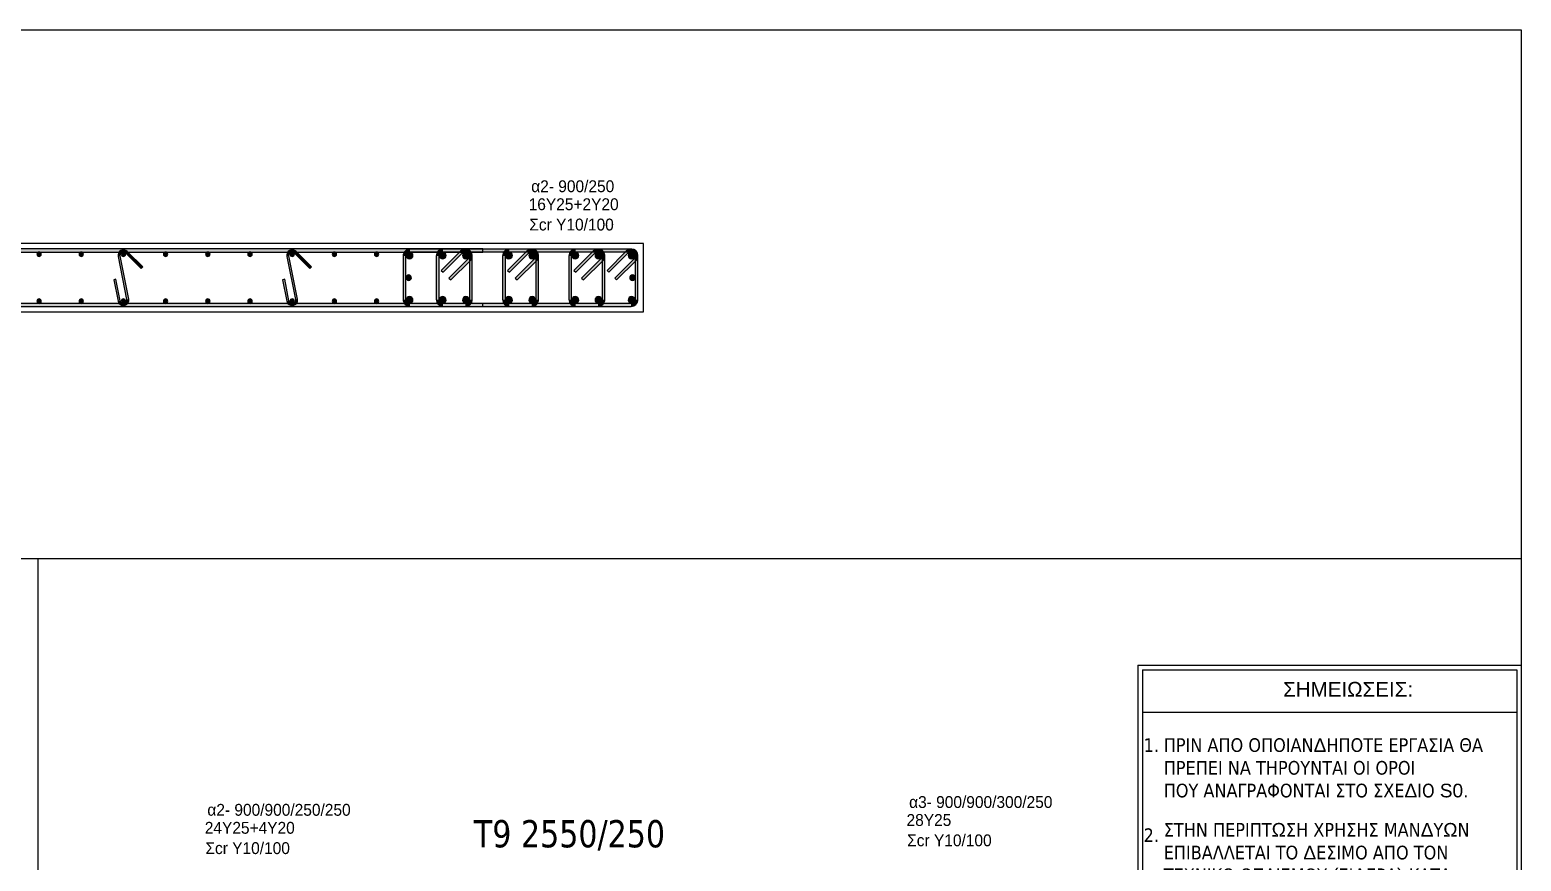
# Model space of a CAD drawing. Header units: millimetres. Extents: x -2171 to 1563, y -1758 to -1505.
# Drawn here: x -1605.76 to -1578.45, y -1605.52 to -1590.28 of the extents above; entities that cross this region are included whole.
import ezdxf

# ---------------------------------------------------------------- set-up
doc = ezdxf.new("R2010")
doc.units = ezdxf.units.MM
for name, color, linetype in [('-S-A3 PAGE', 3, 'Continuous'), ('-S_TEXT', 3, 'Continuous'), ('Col_Det', 7, 'Continuous'), ('Col_Det_Fill', 7, 'Continuous'), ('Geo_Col_Pro_1', 7, 'Continuous'), ('pinakaki', 153, 'Continuous')]:
    doc.layers.add(name, color=color, linetype=linetype)
doc.styles.add('S1Arl22_b_934_161', font='arial.ttf', dxfattribs={"width": 0.933629, "height": 0.002175})
doc.styles.get("Standard").update_dxf_attribs({"font": 'tahoma.ttf'})

# ---------------------------------------------------------------- blocks, each defined once
blk = doc.blocks.new('PINAKAKI')
at = {"layer": '-S-A3 PAGE', "ltscale": 5}
blk.add_line((121995.588, -208359.262), (121988.733, -208359.262), dxfattribs=at)
at = {"color": 0}
for p, q in [((121988.65, -208358.392), (121988.65, -208373.351)), ((121988.65, -208358.392), (121995.67, -208358.392)), ((121988.733, -208358.475), (121988.733, -208370.548)), ((121988.733, -208358.475), (121995.588, -208358.475)), ((121995.588, -208358.475), (121995.588, -208370.548)), ((121995.67, -208358.392), (121995.669, -208370.631))]:
    blk.add_line(p, q, dxfattribs=at)
at = {"layer": '-S_TEXT', "color": 3}
for s, p in [('1.', (121988.755, -208359.983)), ('2.', (121988.755, -208361.633))]:
    blk.add_text(s, height=0.25, dxfattribs=at).set_placement(p)
at = {"layer": '-S_TEXT', "color": 3, "char_height": 0.25, "attachment_point": 1}
for s, insert in [('ΠΡΙΝ ΑΠΟ ΟΠΟΙΑΝ{\\fArial|b0|i0|c186|p34;Δ}ΗΠΟΤΕ ΕΡΓΑΣΙΑ ΘΑ ΠΡΕΠΕΙ ΝΑ ΤΗΡΟΥΝΤΑΙ ΟΙ ΟΡΟΙ\\PΠΟΥ ΑΝΑΓΡΑΦΟΝΤΑΙ ΣΤΟ ΣΧΕ{\\fArial|b0|i0|c186|p34;Δ}ΙΟ {\\fArial|b0|i0|c186|p34;S0.}', (121989.123, -208359.731)), ('ΣΤΗΝ ΠΕΡΙΠΤ{\\fArial|b0|i0|c186|p34;Ω}ΣΗ ΧΡΗΣΗΣ ΜΑΝ{\\fArial|b0|i0|c186|p34;Δ}Υ{\\fArial|b0|i0|c186|p34;Ω}Ν ΕΠΙΒΑΛΛΕΤΑΙ ΤΟ {\\fArial|b0|i0|c186|p34;Δ}ΕΣΙΜΟ ΑΠΟ ΤΟΝ ΤΕΧΝΙΚΟ ΟΠΛΙΣΜΟΥ {\\fArial|b0|i0|c186|p34;(}ΣΙ{\\fArial|b0|i0|c186|p34;Δ}ΕΡΑ{\\fArial|b0|i0|c186|p34;) }ΚΑΤΑ ΜΗΚΟΣ ΤΟΥ {\\fArial|b0|i0|c186|p34;Δ}ΟΜΙΚΟΥ ΣΤΟΙΧΕΙΟΥ ΜΕ ΤΟΝ {\\fArial|b0|i0|c186|p34;Δ}ΙΑΜΗΚΗ ΟΠΛΙΣΜΟ{\\fArial|b0|i0|c186|p34;- }ΒΛΕΠ{\\fArial|b0|i0|c186|p34;Ω }ΣΧΕ{\\fArial|b0|i0|c186|p34;Δ}ΙΑ ΛΕΠΤΟΜΕΡΕΙΩΝ', (121989.123, -208361.284))]:
    blk.add_mtext_dynamic_manual_height_columns(s, width=6.38621, gutter_width=1, heights=[0], dxfattribs=dict(at, insert=insert))
at = {"layer": 'pinakaki', "ltscale": 0.005, "insert": (121991.31, -208358.698), "char_height": 0.26955, "width": 6.67467, "attachment_point": 1}
blk.add_mtext('{\\fArial|b0|i0|c161|p34;ΣΗΜΕΙΩΣΕΙΣ:}', dxfattribs=at)

msp = doc.modelspace()

# ---------------------------------------------------------------- hatches: boundary and pattern name
at = {"layer": 'Col_Det_Fill'}
for color, points in [(252, [(-1597.4602, -1594.3519), (-1597.4602, -1594.2919), (-1617.5856, -1594.2919), (-1617.5856, -1594.3519)]), (133, [(-1605.631, -1594.3919, 0.4142136), (-1605.591, -1594.4319, 0.4142136), (-1605.551, -1594.3919, 0.4142136), (-1605.591, -1594.3519, 0.4142136)]), (133, [(-1604.8582, -1594.3919, 0.4142136), (-1604.8182, -1594.4319, 0.4142136), (-1604.7782, -1594.3919, 0.4142136), (-1604.8182, -1594.3519, 0.4142136)]), (252, [(-1604.1436, -1594.4314), (-1604.1043, -1594.4236, -0.741663), (-1604.0031, -1594.3694), (-1603.9748, -1594.3412, 0.741663)]), (252, [(-1603.9866, -1595.2202), (-1603.9474, -1595.2124), (-1604.1043, -1594.4236), (-1604.1436, -1594.4314)]), (133, [(-1604.0855, -1594.3919, 0.4142136), (-1604.0455, -1594.4319, 0.4142136), (-1604.0055, -1594.3919, 0.4142136), (-1604.0455, -1594.3519, 0.4142136)]), (252, [(-1603.9748, -1594.3412), (-1604.0031, -1594.3694), (-1603.7202, -1594.6523), (-1603.6919, -1594.624)]), (133, [(-1603.3127, -1594.3919, 0.4142136), (-1603.2727, -1594.4319, 0.4142136), (-1603.2327, -1594.3919, 0.4142136), (-1603.2727, -1594.3519, 0.4142136)]), (133, [(-1602.54, -1594.3919, 0.4142136), (-1602.5, -1594.4319, 0.4142136), (-1602.46, -1594.3919, 0.4142136), (-1602.5, -1594.3519, 0.4142136)]), (133, [(-1601.7672, -1594.3919, 0.4142136), (-1601.7272, -1594.4319, 0.4142136), (-1601.6872, -1594.3919, 0.4142136), (-1601.7272, -1594.3519, 0.4142136)]), (252, [(-1601.0526, -1594.4314), (-1601.0133, -1594.4236, -0.741663), (-1600.912, -1594.3694), (-1600.8838, -1594.3412, 0.741663)]), (252, [(-1600.8956, -1595.2202), (-1600.8564, -1595.2124), (-1601.0133, -1594.4236), (-1601.0526, -1594.4314)]), (133, [(-1600.9945, -1594.3919, 0.4142136), (-1600.9545, -1594.4319, 0.4142136), (-1600.9145, -1594.3919, 0.4142136), (-1600.9545, -1594.3519, 0.4142136)]), (252, [(-1600.8838, -1594.3412), (-1600.912, -1594.3694), (-1600.6292, -1594.6523), (-1600.6009, -1594.624)]), (133, [(-1600.2217, -1594.3919, 0.4142136), (-1600.1817, -1594.4319, 0.4142136), (-1600.1417, -1594.3919, 0.4142136), (-1600.1817, -1594.3519, 0.4142136)]), (133, [(-1599.449, -1594.3919, 0.4142136), (-1599.409, -1594.4319, 0.4142136), (-1599.369, -1594.3919, 0.4142136), (-1599.409, -1594.3519, 0.4142136)]), (252, [(-1598.7971, -1594.3469), (-1598.7971, -1594.2969, 0.4142136), (-1598.9221, -1594.4219), (-1598.8721, -1594.4219, -0.4142136)]), (252, [(-1598.8721, -1594.4219), (-1598.9221, -1594.4219), (-1598.9221, -1595.2219), (-1598.8721, -1595.2219)]), (12, [(-1598.7434, -1594.413, 0.4142136), (-1598.8059, -1594.3505, 0.4142136), (-1598.8684, -1594.413, 0.4142136), (-1598.8059, -1594.4755, 0.4142136)]), (252, [(-1594.7471, -1594.3469), (-1594.7471, -1594.2969), (-1598.7971, -1594.2969), (-1598.7971, -1594.3469)]), (252, [(-1598.19, -1594.3469), (-1598.19, -1594.2969, 0.4142136), (-1598.315, -1594.4219), (-1598.265, -1594.4219, -0.4142136)]), (252, [(-1598.265, -1594.4219), (-1598.315, -1594.4219), (-1598.315, -1595.2219), (-1598.265, -1595.2219)]), (56, [(-1598.1363, -1594.413, 0.4142136), (-1598.1988, -1594.3505, 0.4142136), (-1598.2613, -1594.413, 0.4142136), (-1598.1988, -1594.4755, 0.4142136)]), (252, [(-1597.8358, -1594.3688), (-1597.8712, -1594.3335), (-1598.2248, -1594.687), (-1598.1894, -1594.7224)]), (252, [(-1597.7828, -1594.3469), (-1597.7828, -1594.2969), (-1598.19, -1594.2969), (-1598.19, -1594.3469)]), (252, [(-1598.0833, -1594.8285), (-1598.048, -1594.8638), (-1597.6944, -1594.5103), (-1597.7298, -1594.4749)]), (252, [(-1597.7078, -1594.4219), (-1597.6578, -1594.4219, 0.6681786), (-1597.8712, -1594.3335), (-1597.8358, -1594.3688, -0.6681786)]), (56, [(-1597.7115, -1594.413, 0.4142136), (-1597.774, -1594.3505, 0.4142136), (-1597.8365, -1594.413, 0.4142136), (-1597.774, -1594.4755, 0.4142136)]), (252, [(-1597.7298, -1594.4749), (-1597.6944, -1594.5103, 0.6681786), (-1597.7828, -1594.2969), (-1597.7828, -1594.3469, -0.6681786)]), (252, [(-1597.7078, -1595.2219), (-1597.6578, -1595.2219), (-1597.6578, -1594.4219), (-1597.7078, -1594.4219)]), (252, [(-1596.9757, -1594.3469), (-1596.9757, -1594.2969, 0.4142136), (-1597.1007, -1594.4219), (-1597.0507, -1594.4219, -0.4142136)]), (252, [(-1597.0507, -1594.4219), (-1597.1007, -1594.4219), (-1597.1007, -1595.2219), (-1597.0507, -1595.2219)]), (56, [(-1596.922, -1594.413, 0.4142136), (-1596.9845, -1594.3505, 0.4142136), (-1597.047, -1594.413, 0.4142136), (-1596.9845, -1594.4755, 0.4142136)]), (252, [(-1596.6216, -1594.3688), (-1596.6569, -1594.3335), (-1597.0105, -1594.687), (-1596.9751, -1594.7224)]), (252, [(-1596.5685, -1594.3469), (-1596.5685, -1594.2969), (-1596.9757, -1594.2969), (-1596.9757, -1594.3469)]), (252, [(-1596.869, -1594.8285), (-1596.8337, -1594.8638), (-1596.4801, -1594.5103), (-1596.5155, -1594.4749)]), (252, [(-1596.4935, -1594.4219), (-1596.4435, -1594.4219, 0.6681786), (-1596.6569, -1594.3335), (-1596.6216, -1594.3688, -0.6681786)]), (56, [(-1596.4972, -1594.413, 0.4142136), (-1596.5597, -1594.3505, 0.4142136), (-1596.6222, -1594.413, 0.4142136), (-1596.5597, -1594.4755, 0.4142136)]), (252, [(-1596.5155, -1594.4749), (-1596.4801, -1594.5103, 0.6681786), (-1596.5685, -1594.2969), (-1596.5685, -1594.3469, -0.6681786)]), (252, [(-1596.4935, -1595.2219), (-1596.4435, -1595.2219), (-1596.4435, -1594.4219), (-1596.4935, -1594.4219)]), (252, [(-1595.7614, -1594.3469), (-1595.7614, -1594.2969, 0.4142136), (-1595.8864, -1594.4219), (-1595.8364, -1594.4219, -0.4142136)]), (252, [(-1595.8364, -1594.4219), (-1595.8864, -1594.4219), (-1595.8864, -1595.2219), (-1595.8364, -1595.2219)]), (56, [(-1595.7077, -1594.413, 0.4142136), (-1595.7702, -1594.3505, 0.4142136), (-1595.8327, -1594.413, 0.4142136), (-1595.7702, -1594.4755, 0.4142136)]), (252, [(-1595.4073, -1594.3688), (-1595.4426, -1594.3335), (-1595.7962, -1594.687), (-1595.7608, -1594.7224)]), (252, [(-1595.3542, -1594.3469), (-1595.3542, -1594.2969), (-1595.7614, -1594.2969), (-1595.7614, -1594.3469)]), (252, [(-1595.6548, -1594.8285), (-1595.6194, -1594.8638), (-1595.2659, -1594.5103), (-1595.3012, -1594.4749)]), (252, [(-1595.2792, -1594.4219), (-1595.2292, -1594.4219, 0.6681786), (-1595.4426, -1594.3335), (-1595.4073, -1594.3688, -0.6681786)]), (56, [(-1595.2829, -1594.413, 0.4142136), (-1595.3454, -1594.3505, 0.4142136), (-1595.4079, -1594.413, 0.4142136), (-1595.3454, -1594.4755, 0.4142136)]), (252, [(-1595.3012, -1594.4749), (-1595.2659, -1594.5103, 0.6681786), (-1595.3542, -1594.2969), (-1595.3542, -1594.3469, -0.6681786)]), (252, [(-1595.2792, -1595.2219), (-1595.2292, -1595.2219), (-1595.2292, -1594.4219), (-1595.2792, -1594.4219)]), (252, [(-1594.8001, -1594.3688), (-1594.8355, -1594.3335), (-1595.189, -1594.687), (-1595.1537, -1594.7224)]), (252, [(-1595.0476, -1594.8285), (-1595.0123, -1594.8638), (-1594.6587, -1594.5103), (-1594.6941, -1594.4749)]), (252, [(-1594.6721, -1594.4219), (-1594.6221, -1594.4219, 0.6681786), (-1594.8355, -1594.3335), (-1594.8001, -1594.3688, -0.6681786)]), (12, [(-1594.6758, -1594.413, 0.4142136), (-1594.7383, -1594.3505, 0.4142136), (-1594.8008, -1594.413, 0.4142136), (-1594.7383, -1594.4755, 0.4142136)]), (252, [(-1594.6941, -1594.4749), (-1594.6587, -1594.5103, 0.6681786), (-1594.7471, -1594.2969), (-1594.7471, -1594.3469, -0.6681786)]), (252, [(-1594.6721, -1595.2219), (-1594.6221, -1595.2219), (-1594.6221, -1594.4219), (-1594.6721, -1594.4219)]), (133, [(-1598.7721, -1594.8219, 0.4142136), (-1598.8221, -1594.7719, 0.4142136), (-1598.8721, -1594.8219, 0.4142136), (-1598.8221, -1594.8719, 0.4142136)]), (133, [(-1594.6721, -1594.8219, 0.4142136), (-1594.7221, -1594.7719, 0.4142136), (-1594.7721, -1594.8219, 0.4142136), (-1594.7221, -1594.8719, 0.4142136)]), (252, [(-1604.1824, -1594.8513), (-1604.2216, -1594.8591), (-1604.1436, -1595.2514), (-1604.1043, -1595.2436)]), (252, [(-1601.0914, -1594.8513), (-1601.1306, -1594.8591), (-1601.0526, -1595.2514), (-1601.0133, -1595.2436)]), (252, [(-1617.5856, -1595.2919), (-1617.5856, -1595.3519), (-1597.4602, -1595.3519), (-1597.4602, -1595.2919)]), (133, [(-1605.631, -1595.2519, 0.4142136), (-1605.591, -1595.2919, 0.4142136), (-1605.551, -1595.2519, 0.4142136), (-1605.591, -1595.2119, 0.4142136)]), (133, [(-1604.8582, -1595.2519, 0.4142136), (-1604.8182, -1595.2919, 0.4142136), (-1604.7782, -1595.2519, 0.4142136), (-1604.8182, -1595.2119, 0.4142136)]), (252, [(-1604.1043, -1595.2436), (-1604.1436, -1595.2514, 1), (-1603.9474, -1595.2124), (-1603.9866, -1595.2202, -1)]), (133, [(-1604.0855, -1595.2519, 0.4142136), (-1604.0455, -1595.2919, 0.4142136), (-1604.0055, -1595.2519, 0.4142136), (-1604.0455, -1595.2119, 0.4142136)]), (133, [(-1603.3127, -1595.2519, 0.4142136), (-1603.2727, -1595.2919, 0.4142136), (-1603.2327, -1595.2519, 0.4142136), (-1603.2727, -1595.2119, 0.4142136)]), (133, [(-1602.54, -1595.2519, 0.4142136), (-1602.5, -1595.2919, 0.4142136), (-1602.46, -1595.2519, 0.4142136), (-1602.5, -1595.2119, 0.4142136)]), (133, [(-1601.7672, -1595.2519, 0.4142136), (-1601.7272, -1595.2919, 0.4142136), (-1601.6872, -1595.2519, 0.4142136), (-1601.7272, -1595.2119, 0.4142136)]), (252, [(-1601.0133, -1595.2436), (-1601.0526, -1595.2514, 1), (-1600.8564, -1595.2124), (-1600.8956, -1595.2202, -1)]), (133, [(-1600.9945, -1595.2519, 0.4142136), (-1600.9545, -1595.2919, 0.4142136), (-1600.9145, -1595.2519, 0.4142136), (-1600.9545, -1595.2119, 0.4142136)]), (133, [(-1600.2217, -1595.2519, 0.4142136), (-1600.1817, -1595.2919, 0.4142136), (-1600.1417, -1595.2519, 0.4142136), (-1600.1817, -1595.2119, 0.4142136)]), (133, [(-1599.449, -1595.2519, 0.4142136), (-1599.409, -1595.2919, 0.4142136), (-1599.369, -1595.2519, 0.4142136), (-1599.409, -1595.2119, 0.4142136)]), (252, [(-1598.8721, -1595.2219), (-1598.9221, -1595.2219, 0.4142136), (-1598.7971, -1595.3469), (-1598.7971, -1595.2969, -0.4142136)]), (12, [(-1598.7434, -1595.2307, 0.4142136), (-1598.8059, -1595.1682, 0.4142136), (-1598.8684, -1595.2307, 0.4142136), (-1598.8059, -1595.2932, 0.4142136)]), (252, [(-1598.7971, -1595.2969), (-1598.7971, -1595.3469), (-1594.7471, -1595.3469), (-1594.7471, -1595.2969)]), (252, [(-1598.265, -1595.2219), (-1598.315, -1595.2219, 0.4142136), (-1598.19, -1595.3469), (-1598.19, -1595.2969, -0.4142136)]), (56, [(-1598.1363, -1595.2307, 0.4142136), (-1598.1988, -1595.1682, 0.4142136), (-1598.2613, -1595.2307, 0.4142136), (-1598.1988, -1595.2932, 0.4142136)]), (252, [(-1598.19, -1595.2969), (-1598.19, -1595.3469), (-1597.7828, -1595.3469), (-1597.7828, -1595.2969)]), (56, [(-1597.7115, -1595.2307, 0.4142136), (-1597.774, -1595.1682, 0.4142136), (-1597.8365, -1595.2307, 0.4142136), (-1597.774, -1595.2932, 0.4142136)]), (252, [(-1597.7828, -1595.2969), (-1597.7828, -1595.3469, 0.4142136), (-1597.6578, -1595.2219), (-1597.7078, -1595.2219, -0.4142136)]), (252, [(-1597.0507, -1595.2219), (-1597.1007, -1595.2219, 0.4142136), (-1596.9757, -1595.3469), (-1596.9757, -1595.2969, -0.4142136)]), (56, [(-1596.922, -1595.2307, 0.4142136), (-1596.9845, -1595.1682, 0.4142136), (-1597.047, -1595.2307, 0.4142136), (-1596.9845, -1595.2932, 0.4142136)]), (252, [(-1596.9757, -1595.2969), (-1596.9757, -1595.3469), (-1596.5685, -1595.3469), (-1596.5685, -1595.2969)]), (56, [(-1596.4972, -1595.2307, 0.4142136), (-1596.5597, -1595.1682, 0.4142136), (-1596.6222, -1595.2307, 0.4142136), (-1596.5597, -1595.2932, 0.4142136)]), (252, [(-1596.5685, -1595.2969), (-1596.5685, -1595.3469, 0.4142136), (-1596.4435, -1595.2219), (-1596.4935, -1595.2219, -0.4142136)]), (252, [(-1595.8364, -1595.2219), (-1595.8864, -1595.2219, 0.4142136), (-1595.7614, -1595.3469), (-1595.7614, -1595.2969, -0.4142136)]), (56, [(-1595.7077, -1595.2307, 0.4142136), (-1595.7702, -1595.1682, 0.4142136), (-1595.8327, -1595.2307, 0.4142136), (-1595.7702, -1595.2932, 0.4142136)]), (252, [(-1595.7614, -1595.2969), (-1595.7614, -1595.3469), (-1595.3542, -1595.3469), (-1595.3542, -1595.2969)]), (56, [(-1595.2829, -1595.2307, 0.4142136), (-1595.3454, -1595.1682, 0.4142136), (-1595.4079, -1595.2307, 0.4142136), (-1595.3454, -1595.2932, 0.4142136)]), (252, [(-1595.3542, -1595.2969), (-1595.3542, -1595.3469, 0.4142136), (-1595.2292, -1595.2219), (-1595.2792, -1595.2219, -0.4142136)]), (12, [(-1594.6758, -1595.2307, 0.4142136), (-1594.7383, -1595.1682, 0.4142136), (-1594.8008, -1595.2307, 0.4142136), (-1594.7383, -1595.2932, 0.4142136)]), (252, [(-1594.7471, -1595.2969), (-1594.7471, -1595.3469, 0.4142136), (-1594.6221, -1595.2219), (-1594.6721, -1595.2219, -0.4142136)])]:
    msp.add_hatch(color=color, dxfattribs=at).paths.add_polyline_path(points)

# ---------------------------------------------------------------- linework, layer by layer
at = {"layer": '-S_TEXT', "ltscale": 5}
msp.add_lwpolyline([(-1636.594, -1590.2786), (-1578.4465, -1590.2786), (-1578.4465, -1630.3233), (-1636.594, -1630.3233)], close=True, dxfattribs=at)
at = {"layer": 'Col_Det', "color": 7}
for points in [[(-1594.5221, -1594.1969), (-1620.5236, -1594.1969)], [(-1594.5221, -1595.4469), (-1594.5221, -1594.1969)], [(-1597.4602, -1594.2919), (-1617.5856, -1594.2919)], [(-1617.5856, -1594.3519), (-1597.4602, -1594.3519)], [(-1604.1436, -1594.4314), (-1603.9866, -1595.2202)], [(-1603.9474, -1595.2124), (-1604.1043, -1594.4236)], [(-1604.0031, -1594.3694), (-1603.7202, -1594.6523)], [(-1603.6919, -1594.624), (-1603.9748, -1594.3412)], [(-1601.0526, -1594.4314), (-1600.8956, -1595.2202)], [(-1600.8564, -1595.2124), (-1601.0133, -1594.4236)], [(-1600.912, -1594.3694), (-1600.6292, -1594.6523)], [(-1600.6009, -1594.624), (-1600.8838, -1594.3412)], [(-1598.9221, -1594.4219), (-1598.9221, -1595.2219)], [(-1598.8721, -1595.2219), (-1598.8721, -1594.4219)], [(-1594.7471, -1594.2969), (-1598.7971, -1594.2969)], [(-1598.7971, -1594.3469), (-1594.7471, -1594.3469)], [(-1598.315, -1594.4219), (-1598.315, -1595.2219)], [(-1598.265, -1595.2219), (-1598.265, -1594.4219)], [(-1597.8712, -1594.3335), (-1598.2248, -1594.687)], [(-1597.7828, -1594.2969), (-1598.19, -1594.2969)], [(-1598.19, -1594.3469), (-1597.7828, -1594.3469)], [(-1598.1894, -1594.7224), (-1597.8358, -1594.3688)], [(-1597.7298, -1594.4749), (-1598.0833, -1594.8285)], [(-1598.048, -1594.8638), (-1597.6944, -1594.5103)], [(-1597.7078, -1594.4219), (-1597.7078, -1595.2219)], [(-1597.6578, -1595.2219), (-1597.6578, -1594.4219)], [(-1597.4602, -1594.3519), (-1597.4602, -1594.2919)], [(-1597.1007, -1594.4219), (-1597.1007, -1595.2219)], [(-1597.0507, -1595.2219), (-1597.0507, -1594.4219)], [(-1596.6569, -1594.3335), (-1597.0105, -1594.687)], [(-1596.5685, -1594.2969), (-1596.9757, -1594.2969)], [(-1596.9757, -1594.3469), (-1596.5685, -1594.3469)], [(-1596.9751, -1594.7224), (-1596.6216, -1594.3688)], [(-1596.5155, -1594.4749), (-1596.869, -1594.8285)], [(-1596.8337, -1594.8638), (-1596.4801, -1594.5103)], [(-1596.4935, -1594.4219), (-1596.4935, -1595.2219)], [(-1596.4435, -1595.2219), (-1596.4435, -1594.4219)], [(-1595.8864, -1594.4219), (-1595.8864, -1595.2219)], [(-1595.8364, -1595.2219), (-1595.8364, -1594.4219)], [(-1595.4426, -1594.3335), (-1595.7962, -1594.687)], [(-1595.3542, -1594.2969), (-1595.7614, -1594.2969)], [(-1595.7614, -1594.3469), (-1595.3542, -1594.3469)], [(-1595.7608, -1594.7224), (-1595.4073, -1594.3688)], [(-1595.3012, -1594.4749), (-1595.6548, -1594.8285)], [(-1595.6194, -1594.8638), (-1595.2659, -1594.5103)], [(-1595.2792, -1594.4219), (-1595.2792, -1595.2219)], [(-1595.2292, -1595.2219), (-1595.2292, -1594.4219)], [(-1594.8355, -1594.3335), (-1595.189, -1594.687)], [(-1595.1537, -1594.7224), (-1594.8001, -1594.3688)], [(-1594.6941, -1594.4749), (-1595.0476, -1594.8285)], [(-1595.0123, -1594.8638), (-1594.6587, -1594.5103)], [(-1594.6721, -1594.4219), (-1594.6721, -1595.2219)], [(-1594.6221, -1595.2219), (-1594.6221, -1594.4219)], [(-1603.7202, -1594.6523), (-1603.6919, -1594.624)], [(-1600.6292, -1594.6523), (-1600.6009, -1594.624)], [(-1598.2248, -1594.687), (-1598.1894, -1594.7224)], [(-1597.0105, -1594.687), (-1596.9751, -1594.7224)], [(-1595.7962, -1594.687), (-1595.7608, -1594.7224)], [(-1595.189, -1594.687), (-1595.1537, -1594.7224)], [(-1604.1824, -1594.8513), (-1604.2216, -1594.8591)], [(-1604.2216, -1594.8591), (-1604.1436, -1595.2514)], [(-1604.1043, -1595.2436), (-1604.1824, -1594.8513)], [(-1601.0914, -1594.8513), (-1601.1306, -1594.8591)], [(-1601.1306, -1594.8591), (-1601.0526, -1595.2514)], [(-1601.0133, -1595.2436), (-1601.0914, -1594.8513)], [(-1598.0833, -1594.8285), (-1598.048, -1594.8638)], [(-1596.869, -1594.8285), (-1596.8337, -1594.8638)], [(-1595.6548, -1594.8285), (-1595.6194, -1594.8638)], [(-1595.0476, -1594.8285), (-1595.0123, -1594.8638)], [(-1597.4602, -1595.2919), (-1617.5856, -1595.2919)], [(-1617.5856, -1595.3519), (-1597.4602, -1595.3519)], [(-1594.7471, -1595.2969), (-1598.7971, -1595.2969)], [(-1598.7971, -1595.3469), (-1594.7471, -1595.3469)], [(-1597.7828, -1595.2969), (-1598.19, -1595.2969)], [(-1598.19, -1595.3469), (-1597.7828, -1595.3469)], [(-1597.4602, -1595.3519), (-1597.4602, -1595.2919)], [(-1596.5685, -1595.2969), (-1596.9757, -1595.2969)], [(-1596.9757, -1595.3469), (-1596.5685, -1595.3469)], [(-1595.3542, -1595.2969), (-1595.7614, -1595.2969)], [(-1595.7614, -1595.3469), (-1595.3542, -1595.3469)], [(-1620.5236, -1595.4469), (-1594.5221, -1595.4469)]]:
    msp.add_lwpolyline(points, dxfattribs=at)
for points in [[(-1605.591, -1594.3519, 0.4142136), (-1605.631, -1594.3919, 0.4142136)], [(-1605.631, -1594.3919, 0.4142136), (-1605.591, -1594.4319, 0.4142136)], [(-1605.551, -1594.3919, 0.4142136), (-1605.591, -1594.3519, 0.4142136)], [(-1605.591, -1594.4319, 0.4142136), (-1605.551, -1594.3919, 0.4142136)], [(-1604.8182, -1594.3519, 0.4142136), (-1604.8582, -1594.3919, 0.4142136)], [(-1604.8582, -1594.3919, 0.4142136), (-1604.8182, -1594.4319, 0.4142136)], [(-1604.7782, -1594.3919, 0.4142136), (-1604.8182, -1594.3519, 0.4142136)], [(-1604.8182, -1594.4319, 0.4142136), (-1604.7782, -1594.3919, 0.4142136)], [(-1603.9748, -1594.3412, 0.741663), (-1604.1436, -1594.4314, 0.741663)], [(-1604.1043, -1594.4236, -0.741663), (-1604.0031, -1594.3694)], [(-1604.0455, -1594.3519, 0.4142136), (-1604.0855, -1594.3919, 0.4142136)], [(-1604.0855, -1594.3919, 0.4142136), (-1604.0455, -1594.4319, 0.4142136)], [(-1604.0055, -1594.3919, 0.4142136), (-1604.0455, -1594.3519, 0.4142136)], [(-1604.0455, -1594.4319, 0.4142136), (-1604.0055, -1594.3919, 0.4142136)], [(-1603.2727, -1594.3519, 0.4142136), (-1603.3127, -1594.3919, 0.4142136)], [(-1603.3127, -1594.3919, 0.4142136), (-1603.2727, -1594.4319, 0.4142136)], [(-1603.2327, -1594.3919, 0.4142136), (-1603.2727, -1594.3519, 0.4142136)], [(-1603.2727, -1594.4319, 0.4142136), (-1603.2327, -1594.3919, 0.4142136)], [(-1602.5, -1594.3519, 0.4142136), (-1602.54, -1594.3919, 0.4142136)], [(-1602.54, -1594.3919, 0.4142136), (-1602.5, -1594.4319, 0.4142136)], [(-1602.46, -1594.3919, 0.4142136), (-1602.5, -1594.3519, 0.4142136)], [(-1602.5, -1594.4319, 0.4142136), (-1602.46, -1594.3919, 0.4142136)], [(-1601.7272, -1594.3519, 0.4142136), (-1601.7672, -1594.3919, 0.4142136)], [(-1601.7672, -1594.3919, 0.4142136), (-1601.7272, -1594.4319, 0.4142136)], [(-1601.6872, -1594.3919, 0.4142136), (-1601.7272, -1594.3519, 0.4142136)], [(-1601.7272, -1594.4319, 0.4142136), (-1601.6872, -1594.3919, 0.4142136)], [(-1600.8838, -1594.3412, 0.741663), (-1601.0526, -1594.4314, 0.741663)], [(-1601.0133, -1594.4236, -0.741663), (-1600.912, -1594.3694)], [(-1600.9545, -1594.3519, 0.4142136), (-1600.9945, -1594.3919, 0.4142136)], [(-1600.9945, -1594.3919, 0.4142136), (-1600.9545, -1594.4319, 0.4142136)], [(-1600.9145, -1594.3919, 0.4142136), (-1600.9545, -1594.3519, 0.4142136)], [(-1600.9545, -1594.4319, 0.4142136), (-1600.9145, -1594.3919, 0.4142136)], [(-1600.1817, -1594.3519, 0.4142136), (-1600.2217, -1594.3919, 0.4142136)], [(-1600.2217, -1594.3919, 0.4142136), (-1600.1817, -1594.4319, 0.4142136)], [(-1600.1417, -1594.3919, 0.4142136), (-1600.1817, -1594.3519, 0.4142136)], [(-1600.1817, -1594.4319, 0.4142136), (-1600.1417, -1594.3919, 0.4142136)], [(-1599.409, -1594.3519, 0.4142136), (-1599.449, -1594.3919, 0.4142136)], [(-1599.449, -1594.3919, 0.4142136), (-1599.409, -1594.4319, 0.4142136)], [(-1599.369, -1594.3919, 0.4142136), (-1599.409, -1594.3519, 0.4142136)], [(-1599.409, -1594.4319, 0.4142136), (-1599.369, -1594.3919, 0.4142136)], [(-1598.7971, -1594.2969, 0.4142136), (-1598.9221, -1594.4219)], [(-1598.8721, -1594.4219, -0.4142136), (-1598.7971, -1594.3469, -0.4142136)], [(-1598.8059, -1594.3505, 0.4142136), (-1598.8684, -1594.413, 0.4142136)], [(-1598.8684, -1594.413, 0.4142136), (-1598.8059, -1594.4755, 0.4142136)], [(-1598.7434, -1594.413, 0.4142136), (-1598.8059, -1594.3505, 0.4142136)], [(-1598.8059, -1594.4755, 0.4142136), (-1598.7434, -1594.413, 0.4142136)], [(-1598.19, -1594.2969, 0.4142136), (-1598.315, -1594.4219)], [(-1598.265, -1594.4219, -0.4142136), (-1598.19, -1594.3469, -0.4142136)], [(-1598.1988, -1594.3505, 0.4142136), (-1598.2613, -1594.413, 0.4142136)], [(-1598.2613, -1594.413, 0.4142136), (-1598.1988, -1594.4755, 0.4142136)], [(-1598.1363, -1594.413, 0.4142136), (-1598.1988, -1594.3505, 0.4142136)], [(-1598.1988, -1594.4755, 0.4142136), (-1598.1363, -1594.413, 0.4142136)], [(-1597.6578, -1594.4219, 0.6681786), (-1597.8712, -1594.3335)], [(-1597.774, -1594.3505, 0.4142136), (-1597.8365, -1594.413, 0.4142136)], [(-1597.8365, -1594.413, 0.4142136), (-1597.774, -1594.4755, 0.4142136)], [(-1597.8358, -1594.3688, -0.6681786), (-1597.7078, -1594.4219, -0.6681786)], [(-1597.6944, -1594.5103, 0.6681786), (-1597.7828, -1594.2969)], [(-1597.7828, -1594.3469, -0.6681786), (-1597.7298, -1594.4749, -0.6681786)], [(-1597.7115, -1594.413, 0.4142136), (-1597.774, -1594.3505, 0.4142136)], [(-1597.774, -1594.4755, 0.4142136), (-1597.7115, -1594.413, 0.4142136)], [(-1596.9757, -1594.2969, 0.4142136), (-1597.1007, -1594.4219)], [(-1597.0507, -1594.4219, -0.4142136), (-1596.9757, -1594.3469, -0.4142136)], [(-1596.9845, -1594.3505, 0.4142136), (-1597.047, -1594.413, 0.4142136)], [(-1597.047, -1594.413, 0.4142136), (-1596.9845, -1594.4755, 0.4142136)], [(-1596.922, -1594.413, 0.4142136), (-1596.9845, -1594.3505, 0.4142136)], [(-1596.9845, -1594.4755, 0.4142136), (-1596.922, -1594.413, 0.4142136)], [(-1596.4435, -1594.4219, 0.6681786), (-1596.6569, -1594.3335)], [(-1596.5597, -1594.3505, 0.4142136), (-1596.6222, -1594.413, 0.4142136)], [(-1596.6222, -1594.413, 0.4142136), (-1596.5597, -1594.4755, 0.4142136)], [(-1596.6216, -1594.3688, -0.6681786), (-1596.4935, -1594.4219, -0.6681786)], [(-1596.4801, -1594.5103, 0.6681786), (-1596.5685, -1594.2969)], [(-1596.5685, -1594.3469, -0.6681786), (-1596.5155, -1594.4749, -0.6681786)], [(-1596.4972, -1594.413, 0.4142136), (-1596.5597, -1594.3505, 0.4142136)], [(-1596.5597, -1594.4755, 0.4142136), (-1596.4972, -1594.413, 0.4142136)], [(-1595.7614, -1594.2969, 0.4142136), (-1595.8864, -1594.4219)], [(-1595.8364, -1594.4219, -0.4142136), (-1595.7614, -1594.3469, -0.4142136)], [(-1595.7702, -1594.3505, 0.4142136), (-1595.8327, -1594.413, 0.4142136)], [(-1595.8327, -1594.413, 0.4142136), (-1595.7702, -1594.4755, 0.4142136)], [(-1595.7077, -1594.413, 0.4142136), (-1595.7702, -1594.3505, 0.4142136)], [(-1595.7702, -1594.4755, 0.4142136), (-1595.7077, -1594.413, 0.4142136)], [(-1595.2292, -1594.4219, 0.6681786), (-1595.4426, -1594.3335)], [(-1595.3454, -1594.3505, 0.4142136), (-1595.4079, -1594.413, 0.4142136)], [(-1595.4079, -1594.413, 0.4142136), (-1595.3454, -1594.4755, 0.4142136)], [(-1595.4073, -1594.3688, -0.6681786), (-1595.2792, -1594.4219, -0.6681786)], [(-1595.2659, -1594.5103, 0.6681786), (-1595.3542, -1594.2969)], [(-1595.3542, -1594.3469, -0.6681786), (-1595.3012, -1594.4749, -0.6681786)], [(-1595.2829, -1594.413, 0.4142136), (-1595.3454, -1594.3505, 0.4142136)], [(-1595.3454, -1594.4755, 0.4142136), (-1595.2829, -1594.413, 0.4142136)], [(-1594.6221, -1594.4219, 0.6681786), (-1594.8355, -1594.3335)], [(-1594.7383, -1594.3505, 0.4142136), (-1594.8008, -1594.413, 0.4142136)], [(-1594.8008, -1594.413, 0.4142136), (-1594.7383, -1594.4755, 0.4142136)], [(-1594.8001, -1594.3688, -0.6681786), (-1594.6721, -1594.4219, -0.6681786)], [(-1594.6587, -1594.5103, 0.6681786), (-1594.7471, -1594.2969)], [(-1594.7471, -1594.3469, -0.6681786), (-1594.6941, -1594.4749, -0.6681786)], [(-1594.6758, -1594.413, 0.4142136), (-1594.7383, -1594.3505, 0.4142136)], [(-1594.7383, -1594.4755, 0.4142136), (-1594.6758, -1594.413, 0.4142136)], [(-1598.8221, -1594.7719, 0.4142136), (-1598.8721, -1594.8219, 0.4142136)], [(-1598.8721, -1594.8219, 0.4142136), (-1598.8221, -1594.8719, 0.4142136)], [(-1598.7721, -1594.8219, 0.4142136), (-1598.8221, -1594.7719, 0.4142136)], [(-1598.8221, -1594.8719, 0.4142136), (-1598.7721, -1594.8219, 0.4142136)], [(-1594.7221, -1594.7719, 0.4142136), (-1594.7721, -1594.8219, 0.4142136)], [(-1594.7721, -1594.8219, 0.4142136), (-1594.7221, -1594.8719, 0.4142136)], [(-1594.6721, -1594.8219, 0.4142136), (-1594.7221, -1594.7719, 0.4142136)], [(-1594.7221, -1594.8719, 0.4142136), (-1594.6721, -1594.8219, 0.4142136)], [(-1605.591, -1595.2119, 0.4142136), (-1605.631, -1595.2519, 0.4142136)], [(-1605.631, -1595.2519, 0.4142136), (-1605.591, -1595.2919, 0.4142136)], [(-1605.551, -1595.2519, 0.4142136), (-1605.591, -1595.2119, 0.4142136)], [(-1605.591, -1595.2919, 0.4142136), (-1605.551, -1595.2519, 0.4142136)], [(-1604.8182, -1595.2119, 0.4142136), (-1604.8582, -1595.2519, 0.4142136)], [(-1604.8582, -1595.2519, 0.4142136), (-1604.8182, -1595.2919, 0.4142136)], [(-1604.7782, -1595.2519, 0.4142136), (-1604.8182, -1595.2119, 0.4142136)], [(-1604.8182, -1595.2919, 0.4142136), (-1604.7782, -1595.2519, 0.4142136)], [(-1604.1436, -1595.2514, 1), (-1603.9474, -1595.2124)], [(-1603.9866, -1595.2202, -1), (-1604.1043, -1595.2436, -1)], [(-1604.0455, -1595.2119, 0.4142136), (-1604.0855, -1595.2519, 0.4142136)], [(-1604.0855, -1595.2519, 0.4142136), (-1604.0455, -1595.2919, 0.4142136)], [(-1604.0055, -1595.2519, 0.4142136), (-1604.0455, -1595.2119, 0.4142136)], [(-1604.0455, -1595.2919, 0.4142136), (-1604.0055, -1595.2519, 0.4142136)], [(-1603.2727, -1595.2119, 0.4142136), (-1603.3127, -1595.2519, 0.4142136)], [(-1603.3127, -1595.2519, 0.4142136), (-1603.2727, -1595.2919, 0.4142136)], [(-1603.2327, -1595.2519, 0.4142136), (-1603.2727, -1595.2119, 0.4142136)], [(-1603.2727, -1595.2919, 0.4142136), (-1603.2327, -1595.2519, 0.4142136)], [(-1602.5, -1595.2119, 0.4142136), (-1602.54, -1595.2519, 0.4142136)], [(-1602.54, -1595.2519, 0.4142136), (-1602.5, -1595.2919, 0.4142136)], [(-1602.46, -1595.2519, 0.4142136), (-1602.5, -1595.2119, 0.4142136)], [(-1602.5, -1595.2919, 0.4142136), (-1602.46, -1595.2519, 0.4142136)], [(-1601.7272, -1595.2119, 0.4142136), (-1601.7672, -1595.2519, 0.4142136)], [(-1601.7672, -1595.2519, 0.4142136), (-1601.7272, -1595.2919, 0.4142136)], [(-1601.6872, -1595.2519, 0.4142136), (-1601.7272, -1595.2119, 0.4142136)], [(-1601.7272, -1595.2919, 0.4142136), (-1601.6872, -1595.2519, 0.4142136)], [(-1601.0526, -1595.2514, 1), (-1600.8564, -1595.2124)], [(-1600.8956, -1595.2202, -1), (-1601.0133, -1595.2436, -1)], [(-1600.9545, -1595.2119, 0.4142136), (-1600.9945, -1595.2519, 0.4142136)], [(-1600.9945, -1595.2519, 0.4142136), (-1600.9545, -1595.2919, 0.4142136)], [(-1600.9145, -1595.2519, 0.4142136), (-1600.9545, -1595.2119, 0.4142136)], [(-1600.9545, -1595.2919, 0.4142136), (-1600.9145, -1595.2519, 0.4142136)], [(-1600.1817, -1595.2119, 0.4142136), (-1600.2217, -1595.2519, 0.4142136)], [(-1600.2217, -1595.2519, 0.4142136), (-1600.1817, -1595.2919, 0.4142136)], [(-1600.1417, -1595.2519, 0.4142136), (-1600.1817, -1595.2119, 0.4142136)], [(-1600.1817, -1595.2919, 0.4142136), (-1600.1417, -1595.2519, 0.4142136)], [(-1599.409, -1595.2119, 0.4142136), (-1599.449, -1595.2519, 0.4142136)], [(-1599.449, -1595.2519, 0.4142136), (-1599.409, -1595.2919, 0.4142136)], [(-1599.369, -1595.2519, 0.4142136), (-1599.409, -1595.2119, 0.4142136)], [(-1599.409, -1595.2919, 0.4142136), (-1599.369, -1595.2519, 0.4142136)], [(-1598.9221, -1595.2219, 0.4142136), (-1598.7971, -1595.3469)], [(-1598.7971, -1595.2969, -0.4142136), (-1598.8721, -1595.2219, -0.4142136)], [(-1598.8059, -1595.1682, 0.4142136), (-1598.8684, -1595.2307, 0.4142136)], [(-1598.8684, -1595.2307, 0.4142136), (-1598.8059, -1595.2932, 0.4142136)], [(-1598.7434, -1595.2307, 0.4142136), (-1598.8059, -1595.1682, 0.4142136)], [(-1598.8059, -1595.2932, 0.4142136), (-1598.7434, -1595.2307, 0.4142136)], [(-1598.315, -1595.2219, 0.4142136), (-1598.19, -1595.3469)], [(-1598.19, -1595.2969, -0.4142136), (-1598.265, -1595.2219, -0.4142136)], [(-1598.1988, -1595.1682, 0.4142136), (-1598.2613, -1595.2307, 0.4142136)], [(-1598.2613, -1595.2307, 0.4142136), (-1598.1988, -1595.2932, 0.4142136)], [(-1598.1363, -1595.2307, 0.4142136), (-1598.1988, -1595.1682, 0.4142136)], [(-1598.1988, -1595.2932, 0.4142136), (-1598.1363, -1595.2307, 0.4142136)], [(-1597.774, -1595.1682, 0.4142136), (-1597.8365, -1595.2307, 0.4142136)], [(-1597.8365, -1595.2307, 0.4142136), (-1597.774, -1595.2932, 0.4142136)], [(-1597.7828, -1595.3469, 0.4142136), (-1597.6578, -1595.2219)], [(-1597.7078, -1595.2219, -0.4142136), (-1597.7828, -1595.2969, -0.4142136)], [(-1597.7115, -1595.2307, 0.4142136), (-1597.774, -1595.1682, 0.4142136)], [(-1597.774, -1595.2932, 0.4142136), (-1597.7115, -1595.2307, 0.4142136)], [(-1597.1007, -1595.2219, 0.4142136), (-1596.9757, -1595.3469)], [(-1596.9757, -1595.2969, -0.4142136), (-1597.0507, -1595.2219, -0.4142136)], [(-1596.9845, -1595.1682, 0.4142136), (-1597.047, -1595.2307, 0.4142136)], [(-1597.047, -1595.2307, 0.4142136), (-1596.9845, -1595.2932, 0.4142136)], [(-1596.922, -1595.2307, 0.4142136), (-1596.9845, -1595.1682, 0.4142136)], [(-1596.9845, -1595.2932, 0.4142136), (-1596.922, -1595.2307, 0.4142136)], [(-1596.5597, -1595.1682, 0.4142136), (-1596.6222, -1595.2307, 0.4142136)], [(-1596.6222, -1595.2307, 0.4142136), (-1596.5597, -1595.2932, 0.4142136)], [(-1596.5685, -1595.3469, 0.4142136), (-1596.4435, -1595.2219)], [(-1596.4935, -1595.2219, -0.4142136), (-1596.5685, -1595.2969, -0.4142136)], [(-1596.4972, -1595.2307, 0.4142136), (-1596.5597, -1595.1682, 0.4142136)], [(-1596.5597, -1595.2932, 0.4142136), (-1596.4972, -1595.2307, 0.4142136)], [(-1595.8864, -1595.2219, 0.4142136), (-1595.7614, -1595.3469)], [(-1595.7614, -1595.2969, -0.4142136), (-1595.8364, -1595.2219, -0.4142136)], [(-1595.7702, -1595.1682, 0.4142136), (-1595.8327, -1595.2307, 0.4142136)], [(-1595.8327, -1595.2307, 0.4142136), (-1595.7702, -1595.2932, 0.4142136)], [(-1595.7077, -1595.2307, 0.4142136), (-1595.7702, -1595.1682, 0.4142136)], [(-1595.7702, -1595.2932, 0.4142136), (-1595.7077, -1595.2307, 0.4142136)], [(-1595.3454, -1595.1682, 0.4142136), (-1595.4079, -1595.2307, 0.4142136)], [(-1595.4079, -1595.2307, 0.4142136), (-1595.3454, -1595.2932, 0.4142136)], [(-1595.3542, -1595.3469, 0.4142136), (-1595.2292, -1595.2219)], [(-1595.2792, -1595.2219, -0.4142136), (-1595.3542, -1595.2969, -0.4142136)], [(-1595.2829, -1595.2307, 0.4142136), (-1595.3454, -1595.1682, 0.4142136)], [(-1595.3454, -1595.2932, 0.4142136), (-1595.2829, -1595.2307, 0.4142136)], [(-1594.7383, -1595.1682, 0.4142136), (-1594.8008, -1595.2307, 0.4142136)], [(-1594.8008, -1595.2307, 0.4142136), (-1594.7383, -1595.2932, 0.4142136)], [(-1594.7471, -1595.3469, 0.4142136), (-1594.6221, -1595.2219)], [(-1594.6721, -1595.2219, -0.4142136), (-1594.7471, -1595.2969, -0.4142136)], [(-1594.6758, -1595.2307, 0.4142136), (-1594.7383, -1595.1682, 0.4142136)], [(-1594.7383, -1595.2932, 0.4142136), (-1594.6758, -1595.2307, 0.4142136)]]:
    msp.add_lwpolyline(points, format="xyb", dxfattribs=at)
at = {"layer": 'Geo_Col_Pro_1', "color": 4, "linetype": 'Continuous', "ltscale": 0.5}
for p, q in [((-1636.594, -1599.965), (-1578.4465, -1599.965)), ((-1605.613, -1599.965), (-1605.613, -1630.3233))]:
    msp.add_line(p, q, dxfattribs=at)

# ---------------------------------------------------------------- block references
at = {"layer": '-S_TEXT', "linetype": 'Continuous', "ltscale": 0.5}
msp.add_blockref('PINAKAKI', (-123574.1166, 206756.4691), dxfattribs=at)

# ---------------------------------------------------------------- texts
at = {"layer": 'Col_Det', "color": 7, "style": 'S1Arl22_b_934_161', "width": 0.933629}
for s, p in [(' α2- 900/250', (-1596.6553, -1593.2544)), ('16Y25+2Y20', (-1596.6239, -1593.584)), ('Σcr Y10/100', (-1596.612, -1593.9565)), (' α3- 900/900/300/250', (-1589.7347, -1604.5397)), (' α2- 900/900/250/250', (-1602.5872, -1604.6824)), ('28Y25', (-1589.7032, -1604.8693)), ('24Y25+4Y20', (-1602.5557, -1605.012)), ('Σcr Y10/100', (-1602.5438, -1605.3845)), ('Σcr Y10/100', (-1589.6914, -1605.2418))]:
    msp.add_text(s, height=0.2175, dxfattribs=at).set_placement(p)
at = {"layer": 'pinakaki', "color": 1, "width": 0.933629}
msp.add_text(' Τ9 2550/250 ', height=0.5, dxfattribs=at).set_placement((-1597.8015, -1605.2615))

doc.saveas('drawing.dxf')
